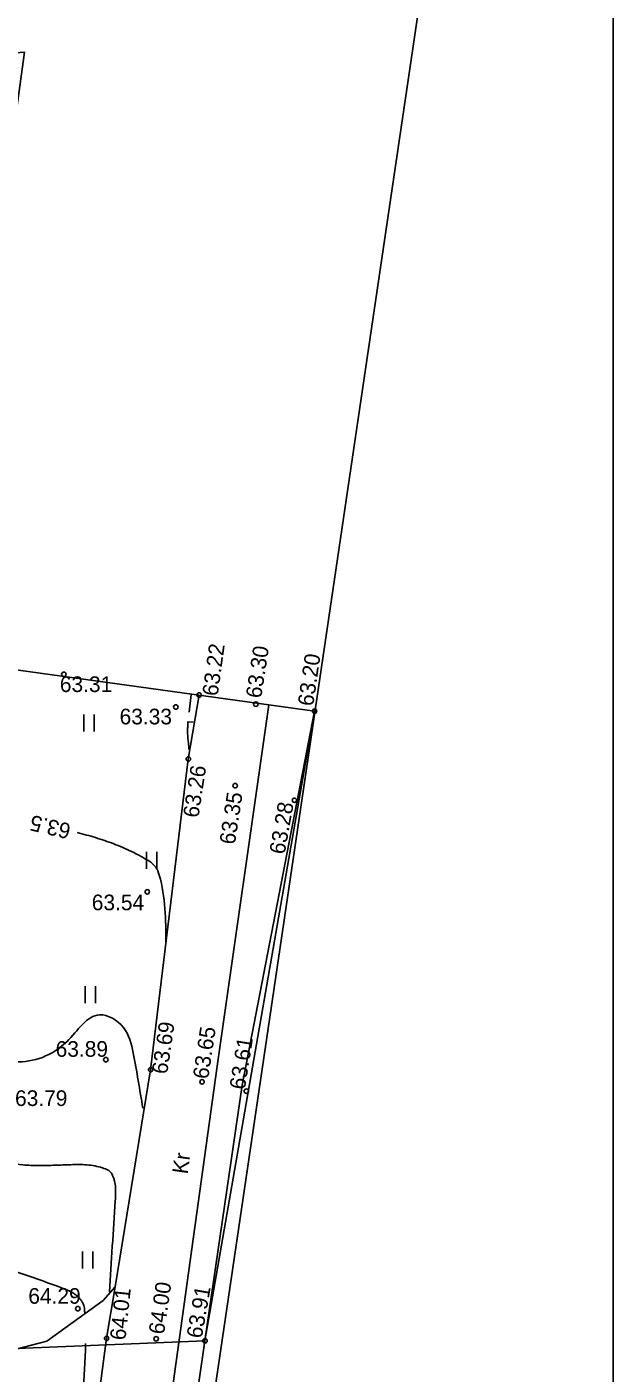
# Model space of a CAD drawing. Extents: x 642746 to 642980, y 6458071 to 6458429.
# Drawn here: x 642953.9 to 642980.2, y 6458322.2 to 6458382.4 of the extents above; entities that cross this region are included whole.
import ezdxf

# ---------------------------------------------------------------- set-up
doc = ezdxf.new("R2010")
doc.units = 0
for name, color, linetype in [('HALJASTUS', 7, 'Continuous'), ('HORISONTAAL', 7, 'Continuous'), ('KORGUS-EH2000', 7, 'Continuous'), ('MOOTPIIR', 7, 'Continuous'), ('PIIR', 7, 'Continuous'), ('TEE', 7, 'Continuous'), ('VORMISTUS', 7, 'Continuous'), ('VTRASS', 7, 'Continuous')]:
    doc.layers.add(name, color=color, linetype=linetype)

msp = doc.modelspace()

# ---------------------------------------------------------------- linework, layer by layer
at = {"layer": 'HALJASTUS'}
for p, q in [((642956.48, 6458351.623), (642956.48, 6458350.863)), ((642956.94, 6458351.623), (642956.94, 6458350.863)), ((642959.284, 6458345.486), (642959.284, 6458344.726)), ((642959.744, 6458345.486), (642959.744, 6458344.726)), ((642956.539, 6458339.467), (642956.539, 6458338.707)), ((642956.999, 6458339.467), (642956.999, 6458338.707)), ((642956.422, 6458327.603), (642956.422, 6458326.843)), ((642956.882, 6458327.603), (642956.882, 6458326.843))]:
    msp.add_line(p, q, dxfattribs=at)
at = {"layer": 'HORISONTAAL'}
for p, q in [((642961.286, 6458352.518), (642961.186, 6458351.729)), ((642961.144, 6458351.299), (642961.369, 6458351.274))]:
    msp.add_line(p, q, dxfattribs=at)
for points in [[(642915.763, 6458358.229), (642915.829, 6458355.858), (642917.231, 6458353.22), (642922.171, 6458351.015), (642926.609, 6458349.012), (642926.909, 6458348.917), (642927.061, 6458348.873), (642927.21, 6458348.811), (642927.994, 6458348.102), (642928.267, 6458347.638), (642928.478, 6458347.141), (642928.767, 6458346.04), (642928.92, 6458344.917), (642929.061, 6458343.796), (642929.313, 6458342.7), (642929.448, 6458342.27), (642929.582, 6458341.839), (642929.876, 6458340.987), (642930.256, 6458340.173), (642930.497, 6458339.79), (642930.781, 6458339.427), (642931.919, 6458338.335), (642936.213, 6458334.015), (642942.112, 6458329.339), (642945.617, 6458329.047), (642947.369, 6458328.673), (642952.008, 6458327.17), (642955.512, 6458325.968), (642955.959, 6458325.767), (642956.162, 6458325.623), (642956.256, 6458325.535), (642956.346, 6458325.434), (642956.473, 6458325.192), (642956.513, 6458324.933), (642956.518, 6458324.845)], [(642940.026, 6458355.257), (642939.792, 6458352.418), (642940.026, 6458349.646), (642941.127, 6458347.509), (642945.066, 6458342.8), (642948.303, 6458339.093), (642951.474, 6458336.655), (642953.409, 6458336.087), (642955.712, 6458336.989), (642957.181, 6458338.191), (642958.249, 6458337.623), (642958.683, 6458336.488), (642959.116, 6458334.017)], [(642961.14, 6458351.311), (642961.132, 6458351.212), (642961.126, 6458351.113), (642961.121, 6458351.014), (642961.12, 6458350.965), (642961.119, 6458350.94), (642961.119, 6458350.928), (642961.119, 6458350.915), (642961.125, 6458350.698), (642961.143, 6458350.481), (642961.165, 6458350.264), (642961.186, 6458350.047)], [(642956.18, 6458346.343), (642956.593, 6458346.233), (642957.003, 6458346.114), (642957.815, 6458345.838), (642958.61, 6458345.496), (642959, 6458345.295), (642959.192, 6458345.186), (642959.383, 6458345.071), (642959.696, 6458344.797), (642959.851, 6458344.436), (642960.151, 6458341.431)], [(642938.036, 6458339.341), (642938.562, 6458338.841), (642939.098, 6458338.358), (642939.625, 6458337.87), (642940.126, 6458337.356), (642940.559, 6458336.844), (642940.976, 6458336.316), (642941.402, 6458335.79), (642941.862, 6458335.286), (642942.624, 6458334.615), (642943.033, 6458334.316), (642943.46, 6458334.037), (642943.9, 6458333.784), (642944.355, 6458333.562), (642945.299, 6458333.182), (642946.246, 6458332.876), (642947.204, 6458332.609), (642949.137, 6458332.18), (642951.432, 6458331.776), (642952.584, 6458331.611), (642953.743, 6458331.478), (642954.459, 6458331.446), (642955.177, 6458331.462), (642955.896, 6458331.487), (642956.613, 6458331.478), (642957.314, 6458331.345), (642957.564, 6458331.24), (642957.669, 6458331.157), (642957.748, 6458331.044), (642957.805, 6458330.901), (642957.85, 6458330.756), (642957.895, 6458330.461), (642957.898, 6458330.169), (642957.882, 6458329.875), (642957.624, 6458325.798)], [(642956.559, 6458323.493), (642956.547, 6458323.196), (642956.28, 6458318.687)]]:
    msp.add_spline(points, degree=3, dxfattribs=at)
at = {"layer": 'KORGUS-EH2000'}
for centre in [(642955.584, 6458353.417), (642961.635, 6458352.496), (642964.173, 6458352.084), (642960.593, 6458351.956), (642966.802, 6458351.77), (642961.151, 6458349.63), (642963.25, 6458348.442), (642965.899, 6458347.787), (642959.315, 6458343.693), (642957.462, 6458336.182), (642959.464, 6458335.737), (642961.767, 6458335.194), (642963.748, 6458334.774), (642956.208, 6458325.046), (642957.495, 6458323.722), (642959.711, 6458323.7), (642961.897, 6458323.61)]:
    msp.add_circle(centre, 0.1, dxfattribs=at)
at = {"layer": 'MOOTPIIR'}
msp.add_lwpolyline([(642961.897, 6458323.61), (642966.802, 6458351.77), (642950.092, 6458354.078), (642910.636, 6458358.874), (642904.409, 6458359.056), (642903.185, 6458352.968), (642870.874, 6458357.253), (642863.337, 6458357.915), (642863.14, 6458337.237), (642861.183, 6458321.5), (642869.35, 6458320.55), (642886.06, 6458319.821), (642898.592, 6458318.271), (642907.096, 6458321.057), (642910.535, 6458327.824), (642929.236, 6458325.893), (642947.619, 6458323.033)], close=True, dxfattribs=at)
at = {"layer": 'PIIR'}
msp.add_lwpolyline([(642929.35, 6458203.42), (642934.04, 6458237.49), (642896.08, 6458243), (642858.12, 6458248.5), (642858.5, 6458271.35), (642861.88, 6458270.86), (642899.18, 6458275.6), (642940, 6458280.78), (642942.59, 6458299.6), (642946.13, 6458325.36), (642949.67, 6458351.11), (642953.82, 6458381.25), (642913.29, 6458378.12), (642896.66, 6458376.84), (642896.46, 6458381.88), (642972, 6458388.99), (642972.12, 6458387.69), (642961.82, 6458317.88), (642948.51, 6458227.63), (642937.15, 6458150.56)], dxfattribs=at)
at = {"layer": 'TEE'}
for points in [[(642957.872, 6458326.024), (642959.464, 6458335.737), (642961.151, 6458349.63), (642961.635, 6458352.496)], [(642966.802, 6458351.77), (642963.558, 6458335.043), (642961.897, 6458323.61), (642961.08, 6458318.024)], [(642947.619, 6458323.033), (642952.398, 6458322.968), (642954.817, 6458323.591), (642957.336, 6458325.413), (642957.872, 6458326.024)], [(642957.872, 6458326.024), (642957.495, 6458323.722), (642956.814, 6458318.642)]]:
    msp.add_lwpolyline(points, dxfattribs=at)
at = {"layer": 'VORMISTUS'}
msp.add_lwpolyline([(642980.158, 6458222.874), (642837.417, 6458222.874), (642837.417, 6458429.247), (642980.158, 6458429.247)], close=True, dxfattribs=at)
at = {"layer": 'VTRASS'}
msp.add_lwpolyline([(642959.966, 6458318.044), (642962.45, 6458335.9), (642962.45, 6458335.9), (642964.749, 6458352.053)], dxfattribs=at)

# ---------------------------------------------------------------- texts
at = {"layer": 'HORISONTAAL'}
msp.add_text('63.5', height=0.7, rotation=166.72159, dxfattribs=at).set_placement((642955.941, 6458346.718))
at = {"layer": 'KORGUS-EH2000'}
for s, rotation, p in [('63.22', 82.07753, (642962.463, 6458352.421)), ('63.30', 81.27569, (642964.41, 6458352.321)), ('63.20', 81.73747, (642966.735, 6458351.971)), ('63.26', 81.16384, (642961.601, 6458346.977)), ('63.35', 81.27569, (642963.231, 6458345.779)), ('63.28', 79.8097, (642965.457, 6458345.336)), ('63.69', 81.57776, (642960.202, 6458335.508)), ('63.65', 81.61179, (642962.042, 6458335.29)), ('63.61', 80.93358, (642963.678, 6458334.817)), ('64.00', 81.76392, (642960.064, 6458323.871)), ('64.01', 84.03594, (642958.337, 6458323.615)), ('63.91', 80.1116, (642961.754, 6458323.689))]:
    msp.add_text(s, height=0.7, rotation=rotation, dxfattribs=at).set_placement(p)
for s, p in [('63.31', (642955.405, 6458352.628)), ('63.33', (642958.078, 6458351.182)), ('63.54', (642956.833, 6458342.867)), ('63.89', (642955.216, 6458336.313)), ('63.79', (642953.399, 6458334.112)), ('64.29', (642953.993, 6458325.267))]:
    msp.add_text(s, height=0.7, dxfattribs=at).set_placement(p)
at = {"layer": 'TEE'}
msp.add_text('Kr', height=0.6997, rotation=82.2808, dxfattribs=at).set_placement((642961.121, 6458331.04))

doc.saveas('drawing.dxf')
